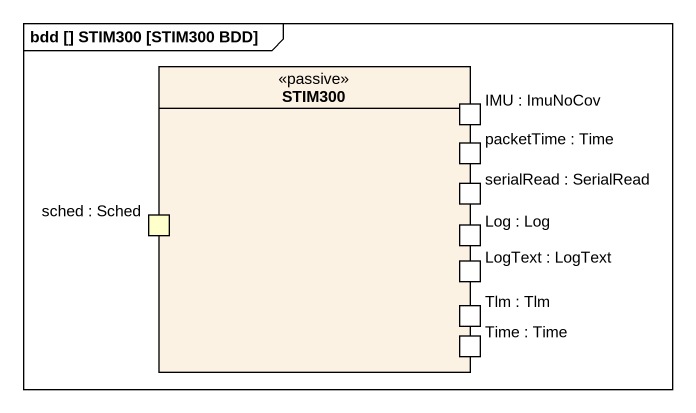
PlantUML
@startuml
mainframe bdd [] STIM300 [STIM300 BDD]
rectangle STIM300 <<passive>> {
  port "IMU : ImuNoCov" as IMU_ImuNoCov
  port "packetTime : Time" as packetTime_Time
  port "sched : Sched" as sched_Sched #FFFFCC
  port "serialRead : SerialRead" as serialRead_SerialRead
  port "Log : Log" as Log_Log
  port "LogText : LogText" as LogText_LogText
  port "Tlm : Tlm" as Tlm_Tlm
  port "Time : Time" as Time_Time
}
@enduml
